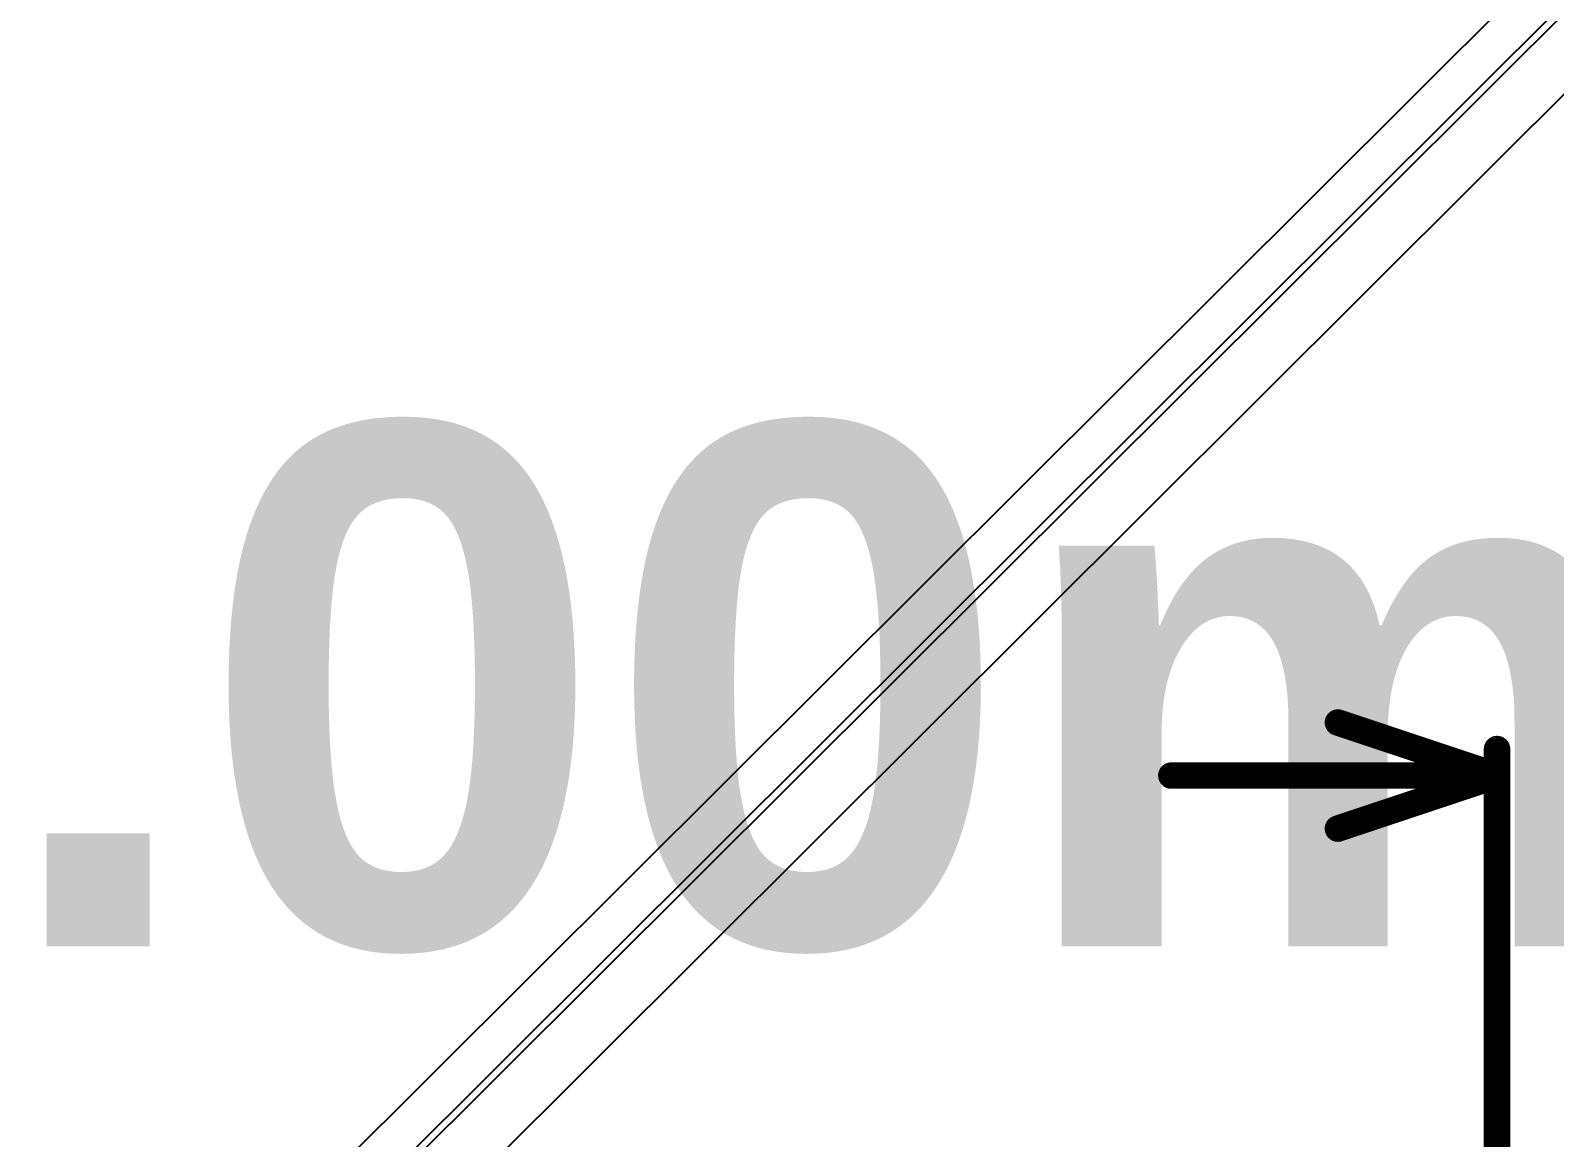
# Model space of a CAD drawing. Header units: inches. Extents: x 0 to 5429, y 0 to 5429.
# Drawn here: x 10.95 to 25.55, y 31.61 to 42.21 of the extents above; entities that cross this region are included whole.
import ezdxf

# ---------------------------------------------------------------- set-up
doc = ezdxf.new("R2010")
doc.units = ezdxf.units.IN
doc.layers.add('Top Overlay', color=2, linetype='Continuous')
doc.layers.add('Top Solder', color=216, linetype='Continuous')
doc.styles.add('Arial_Bold', font='', dxfattribs={"height": 0.2})
doc.styles.get('Arial_Bold').set_extended_font_data('Arial', bold=True)

# ---------------------------------------------------------------- blocks, each defined once
blk = doc.blocks.new('USPQ_4B04_1_1__21')
at = {"layer": 'Top Solder'}
for p in [(-0.133, 0.431), (0.689, 0.161), (-0.125, -0.451), (0.689, -0.489)]:
    blk.add_line(p, (5399.533, -5416.107), dxfattribs=at)

msp = doc.modelspace()

# ---------------------------------------------------------------- linework, layer by layer
at = {"layer": 'Top Overlay', "const_width": 0.254}
for points in [[(23.476, 35.585), (25, 35.077)], [(25, 29.318), (25, 35.331)], [(21.881, 35.077), (25, 35.077)], [(23.476, 34.569), (25, 35.077)]]:
    msp.add_lwpolyline(points, dxfattribs=at)
at = {"layer": 'Top Overlay', "const_width": 0.127}
for points in [[(23.413, 35.585, 1), (23.54, 35.585, 1)], [(24.937, 35.331, 1), (25.064, 35.331, 1)], [(21.817, 35.077, 1), (21.944, 35.077, 1)], [(24.937, 35.077, 1), (25.064, 35.077, 1)], [(24.937, 35.077, 1), (25.064, 35.077, 1)], [(24.937, 35.077, 1), (25.064, 35.077, 1)], [(23.413, 34.569, 1), (23.54, 34.569, 1)]]:
    msp.add_lwpolyline(points, format="xyb", close=True, dxfattribs=at)

# ---------------------------------------------------------------- block references
at = {"rotation": 90}
msp.add_blockref('USPQ_4B04_1_1__21', (13.101, 29.676), dxfattribs=at)

# ---------------------------------------------------------------- texts
at = {"layer": 'Top Overlay', "style": 'Arial_Bold'}
msp.add_text('25.00mm', height=5, dxfattribs=at).set_placement((2.865, 33.44))

doc.saveas('drawing.dxf')
